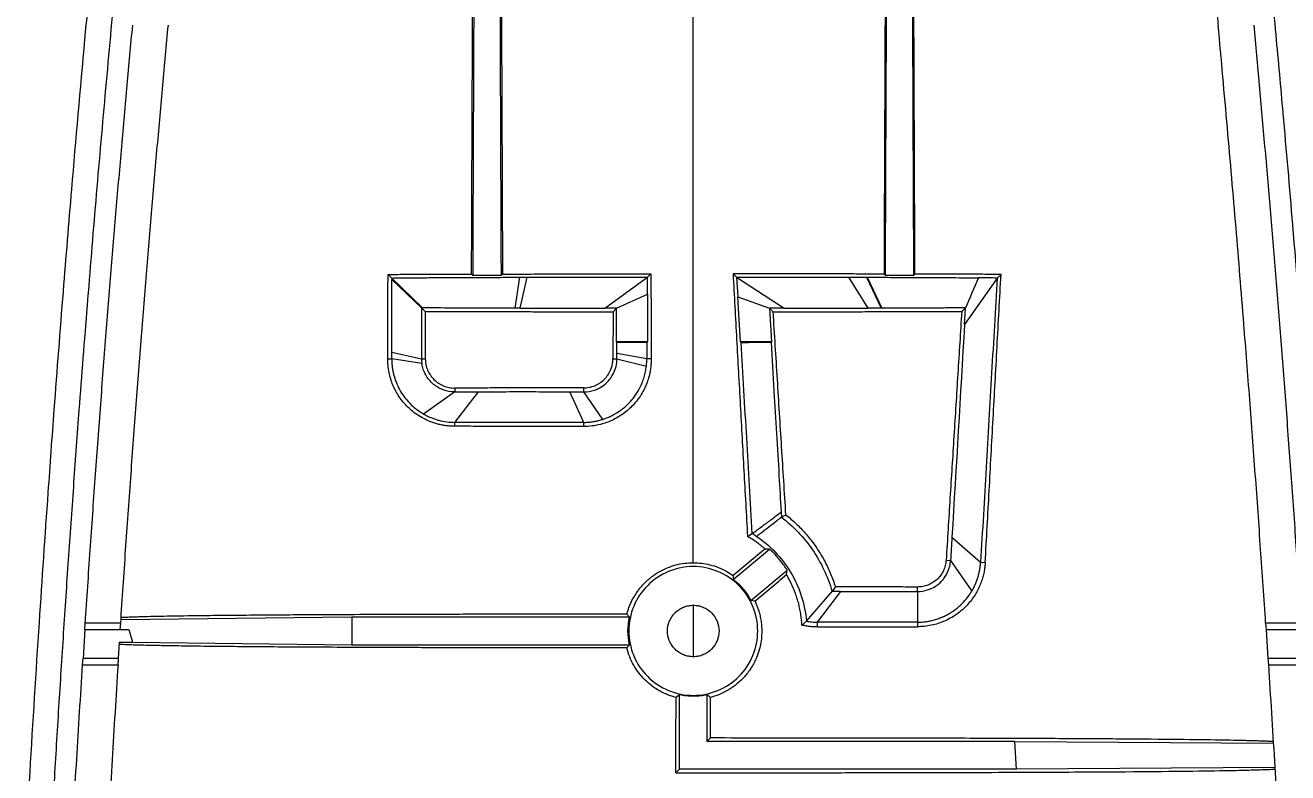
# Model space of a CAD drawing. Header units: inches. Extents: x 1631 to 3663, y 1126 to 1454.
# Drawn here: x 1883.84 to 1923.01, y 1351.6 to 1374.81 of the extents above; entities that cross this region are included whole.
import ezdxf

# ---------------------------------------------------------------- set-up
doc = ezdxf.new("R2010")
doc.units = ezdxf.units.IN
doc.header["$LTSCALE"] = 15
doc.styles.get("Standard").update_dxf_attribs({"font": 'txt', "bigfont": 'gbcbig.shx'})
doc.dimstyles.new('3', dxfattribs={"dimtxt": 3, "dimasz": 1, "dimexe": 0.18, "dimexo": 0.0625, "dimgap": 0.09, "dimtad": 0, "dimdsep": 46, "dimtxsty": 'Standard', "dimcen": 1, "dimclrd": 3, "dimclre": 3, "dimadec": 0, "dimazin": 2, "dimtfac": 1, "dimtofl": 0, "dimtmove": 0, "dimatfit": 3, "dimfxl": 1, "dimtolj": 1, "dimtzin": 0, "dimarcsym": 0})

# ---------------------------------------------------------------- blocks, each defined once
blk = doc.blocks.new('*D284')
at = {"color": 3, "lineweight": -2}
for p, q in [((1904.625, 1385.134), (1940.936, 1385.134)), ((1940.756, 1384.134), (1940.756, 1320.806)), ((1940.756, 1243.298), (1940.756, 1306.626)), ((1905.675, 1242.298), (1940.936, 1242.298))]:
    blk.add_line(p, q, dxfattribs=at)
at = {"color": 3}
for points in [[(1940.59, 1384.134), (1940.923, 1384.134), (1940.756, 1385.134)], [(1940.59, 1243.298), (1940.923, 1243.298), (1940.756, 1242.298)]]:
    blk.add_solid(points, dxfattribs=at)
at = {"layer": 'Defpoints', "color": 0}
for p in [(1904.563, 1385.134), (1940.756, 1385.134), (1905.613, 1242.298)]:
    blk.add_point(p, dxfattribs=at)
at = {"color": 0, "insert": (1940.756, 1313.716), "char_height": 3, "attachment_point": 5, "rotation": 90}
blk.add_mtext('\\A1;142.84', dxfattribs=at)

msp = doc.modelspace()

# ---------------------------------------------------------------- linework, layer by layer
at = {"color": 7, "linetype": 'Continuous', "lineweight": 15}
for p, q in [((1895.092, 1367.073), (1895.205, 1366.96)), ((1895.205, 1366.96), (1895.205, 1366.913)), ((1895.205, 1366.96), (1896.16, 1366.034)), ((1895.205, 1364.662), (1895.205, 1366.913)), ((1895.205, 1366.913), (1896.13, 1366.034)), ((1897.684, 1367.081), (1897.729, 1367.036)), ((1898.644, 1367.083), (1898.599, 1367.038)), ((1899.034, 1366.022), (1899.185, 1366.982)), ((1899.394, 1366.982), (1899.181, 1366.022)), ((1899.185, 1366.982), (1899.394, 1366.982)), ((1899.394, 1366.982), (1903.143, 1366.982)), ((1901.816, 1366.021), (1903.143, 1366.982)), ((1903.143, 1366.982), (1903.248, 1367.087)), ((1903.143, 1366.461), (1903.143, 1366.982)), ((1905.796, 1367.087), (1905.909, 1366.982)), ((1905.909, 1366.982), (1909.391, 1366.982)), ((1905.909, 1366.982), (1905.944, 1366.371)), ((1905.909, 1366.982), (1907.385, 1366.021)), ((1909.391, 1366.982), (1909.941, 1366.982)), ((1909.992, 1366.022), (1909.391, 1366.982)), ((1909.941, 1366.982), (1909.958, 1366.982)), ((1909.941, 1366.982), (1910.394, 1366.022)), ((1909.958, 1366.982), (1910.417, 1366.022)), ((1910.527, 1367.038), (1910.482, 1367.083)), ((1911.441, 1367.081), (1911.397, 1367.036)), ((1913.992, 1366.959), (1912.981, 1365.517)), ((1913.992, 1366.959), (1914.113, 1367.072)), ((1902.182, 1366.021), (1903.143, 1366.461)), ((1903.143, 1366.461), (1903.143, 1364.982)), ((1896.13, 1366.034), (1896.13, 1364.452)), ((1896.16, 1366.034), (1896.13, 1366.034)), ((1896.13, 1366.034), (1896.242, 1365.922)), ((1899.181, 1366.022), (1901.816, 1366.021)), ((1902.182, 1366.021), (1901.816, 1366.021)), ((1902.073, 1365.912), (1902.182, 1366.021)), ((1902.182, 1364.982), (1902.182, 1366.021)), ((1906.026, 1364.982), (1905.944, 1366.371)), ((1905.944, 1366.371), (1906.927, 1366.021)), ((1907.385, 1366.021), (1906.927, 1366.021)), ((1906.927, 1366.021), (1907.043, 1365.912)), ((1906.927, 1366.021), (1906.988, 1364.982)), ((1907.385, 1366.021), (1909.992, 1366.022)), ((1912.893, 1365.922), (1913.012, 1366.034)), ((1912.981, 1365.517), (1913.012, 1366.034)), ((1902.073, 1365.912), (1902.067, 1364.453)), ((1902.195, 1364.969), (1902.182, 1364.982)), ((1903.143, 1364.982), (1902.182, 1364.982)), ((1902.195, 1364.612), (1902.195, 1364.969)), ((1902.195, 1364.969), (1903.121, 1364.959)), ((1903.143, 1364.982), (1903.121, 1364.959)), ((1903.121, 1364.959), (1903.121, 1364.452)), ((1906.049, 1364.96), (1906.026, 1364.982)), ((1906.988, 1364.982), (1906.026, 1364.982)), ((1906.988, 1364.982), (1906.977, 1364.969)), ((1895.082, 1364.452), (1895.205, 1364.452)), ((1895.205, 1364.452), (1895.205, 1364.662)), ((1895.205, 1364.662), (1896.13, 1364.452)), ((1896.141, 1364.304), (1895.205, 1364.452)), ((1896.13, 1364.452), (1896.248, 1364.452)), ((1902.067, 1364.453), (1902.195, 1364.453)), ((1902.195, 1364.453), (1902.195, 1364.612)), ((1903.121, 1364.452), (1902.195, 1364.612)), ((1902.195, 1364.453), (1903.108, 1364.225)), ((1903.258, 1364.452), (1903.121, 1364.452)), ((1897.163, 1363.426), (1896.196, 1362.737)), ((1897.163, 1363.543), (1897.163, 1363.426)), ((1897.163, 1362.477), (1897.898, 1363.43)), ((1901.163, 1362.477), (1900.732, 1363.428)), ((1901.163, 1363.426), (1901.163, 1363.55)), ((1901.754, 1362.571), (1901.163, 1363.426)), ((1897.163, 1362.356), (1897.163, 1362.477)), ((1901.163, 1362.349), (1901.163, 1362.477)), ((1907.289, 1359.698), (1907.299, 1359.537)), ((1906.246, 1358.938), (1906.394, 1359.028)), ((1912.589, 1358.91), (1913.479, 1358.136)), ((1905.806, 1357.601), (1906.93, 1358.544)), ((1906.93, 1358.544), (1906.792, 1358.547)), ((1912.409, 1358.199), (1912.547, 1358.191)), ((1912.547, 1358.191), (1913.202, 1357.236)), ((1906.354, 1356.948), (1907.478, 1357.891)), ((1907.455, 1357.751), (1907.478, 1357.891)), ((1913.479, 1358.136), (1913.622, 1358.128)), ((1909.13, 1357.231), (1908.406, 1356.275)), ((1908.666, 1356.994), (1908.869, 1357.23)), ((1908.974, 1357.371), (1908.869, 1357.23)), ((1911.52, 1357.228), (1911.52, 1357.366)), ((1911.52, 1357.228), (1911.52, 1356.275)), ((1906.475, 1356.924), (1906.354, 1356.948)), ((1908.074, 1356.304), (1908.666, 1356.994)), ((1885.686, 1356.052), (1885.698, 1356.248)), ((1886.797, 1356.248), (1885.698, 1356.248)), ((1886.784, 1356.052), (1886.797, 1356.248)), ((1893.973, 1356.428), (1886.804, 1356.348)), ((1893.973, 1356.428), (1893.973, 1355.576)), ((1902.582, 1356.428), (1893.973, 1356.428)), ((1902.504, 1356.526), (1902.582, 1356.428)), ((1908.406, 1356.275), (1908.406, 1356.128)), ((1911.52, 1356.275), (1911.52, 1356.133)), ((1923.427, 1356.248), (1922.324, 1356.248)), ((1922.324, 1356.248), (1922.337, 1356.052)), ((1885.686, 1356.052), (1885.627, 1355.152)), ((1885.686, 1356.052), (1886.784, 1356.052)), ((1886.784, 1356.052), (1887.048, 1356.052)), ((1887.048, 1356.052), (1887.164, 1355.651)), ((1922.337, 1356.052), (1923.44, 1356.052)), ((1922.337, 1356.052), (1922.396, 1355.152)), ((1886.725, 1355.152), (1886.758, 1355.651)), ((1886.757, 1355.651), (1887.164, 1355.651)), ((1887.164, 1355.651), (1893.973, 1355.576)), ((1893.973, 1355.576), (1902.582, 1355.576)), ((1902.582, 1355.576), (1902.501, 1355.474)), ((1885.614, 1354.955), (1885.627, 1355.152)), ((1886.725, 1355.152), (1885.627, 1355.152)), ((1886.713, 1354.955), (1886.725, 1355.152)), ((1923.498, 1355.152), (1922.396, 1355.152)), ((1922.396, 1355.152), (1922.409, 1354.955)), ((1885.614, 1354.955), (1886.713, 1354.955)), ((1922.409, 1354.955), (1923.511, 1354.955)), ((1904.136, 1354.021), (1904.029, 1353.936)), ((1904.136, 1351.716), (1904.136, 1354.021)), ((1904.989, 1354.021), (1904.989, 1352.568)), ((1905.1, 1352.68), (1905.096, 1353.937)), ((1905.099, 1352.68), (1904.989, 1352.568)), ((1914.543, 1352.568), (1904.989, 1352.568)), ((1914.543, 1352.568), (1922.561, 1352.516)), ((1914.595, 1351.716), (1914.543, 1352.568)), ((1904.021, 1351.601), (1904.136, 1351.716)), ((1904.021, 1351.601), (1904.563, 1351.601)), ((1914.595, 1351.716), (1904.136, 1351.716)), ((1922.607, 1351.768), (1914.595, 1351.716))]:
    msp.add_line(p, q, dxfattribs=at)
for points, knots in [([(1897.684, 1367.081), (1897.687, 1367.793), (1897.692, 1369.214), (1897.7, 1371.337), (1897.709, 1373.445), (1897.718, 1375.537), (1897.726, 1377.614), (1897.735, 1379.675), (1897.741, 1381.043), (1897.744, 1381.724)], [0, 0, 0, 0, 0.145623, 0.290358, 0.434189, 0.577096, 0.719054, 0.860033, 1, 1, 1, 1]), ([(1897.729, 1367.036), (1897.732, 1367.844), (1897.738, 1369.463), (1897.748, 1371.897), (1897.758, 1374.341), (1897.768, 1376.795), (1897.778, 1379.26), (1897.786, 1380.906), (1897.789, 1381.731)], [0, 0, 0, 0, 0.164481, 0.329833, 0.496057, 0.663158, 0.831138, 1, 1, 1, 1]), ([(1898.537, 1381.834), (1898.541, 1381.002), (1898.548, 1379.342), (1898.559, 1376.857), (1898.569, 1374.385), (1898.579, 1371.925), (1898.589, 1369.478), (1898.595, 1367.849), (1898.599, 1367.038)], [0, 0, 0, 0, 0.169204, 0.337389, 0.504558, 0.670714, 0.83586, 1, 1, 1, 1]), ([(1898.583, 1381.839), (1898.586, 1381.039), (1898.593, 1379.431), (1898.603, 1377.006), (1898.614, 1374.557), (1898.624, 1372.085), (1898.634, 1369.592), (1898.64, 1367.921), (1898.644, 1367.083)], [0, 0, 0, 0, 0.163152, 0.327787, 0.493839, 0.661255, 0.829986, 1, 1, 1, 1]), ([(1910.543, 1381.84), (1910.539, 1381.01), (1910.532, 1379.356), (1910.521, 1376.879), (1910.511, 1374.414), (1910.501, 1371.96), (1910.491, 1369.518), (1910.485, 1367.893), (1910.482, 1367.083)], [0, 0, 0, 0, 0.1690671, 0.3371699, 0.5043115, 0.6704949, 0.8357234, 1, 1, 1, 1]), ([(1910.527, 1367.038), (1910.529, 1367.733), (1910.535, 1369.128), (1910.543, 1371.223), (1910.552, 1373.328), (1910.561, 1375.442), (1910.569, 1377.564), (1910.579, 1379.697), (1910.585, 1381.12), (1910.588, 1381.834)], [0, 0, 0, 0, 0.140627, 0.281994, 0.424104, 0.566957, 0.710556, 0.854903, 1, 1, 1, 1]), ([(1911.336, 1381.731), (1911.34, 1380.906), (1911.347, 1379.26), (1911.357, 1376.795), (1911.367, 1374.341), (1911.377, 1371.897), (1911.387, 1369.463), (1911.394, 1367.844), (1911.397, 1367.036)], [0, 0, 0, 0, 0.168866, 0.336849, 0.503951, 0.670175, 0.835524, 1, 1, 1, 1]), ([(1911.441, 1367.081), (1911.438, 1367.886), (1911.432, 1369.501), (1911.422, 1371.927), (1911.413, 1374.363), (1911.402, 1376.808), (1911.392, 1379.264), (1911.385, 1380.902), (1911.381, 1381.724)], [0, 0, 0, 0, 0.164601, 0.330024, 0.496272, 0.663349, 0.831258, 1, 1, 1, 1]), ([(1885.848, 1376.204), (1885.791, 1375.592), (1885.589, 1373.432), (1885.307, 1370.213), (1884.992, 1366.381), (1884.751, 1363.243), (1884.502, 1359.817), (1884.247, 1356.066), (1884.016, 1352.369), (1883.881, 1350.017), (1883.835, 1349.214)], [0, 0, 0, 0, 0.06844, 0.24156, 0.359109, 0.49509, 0.590429, 0.739647, 0.911167, 1, 1, 1, 1]), ([(1884.613, 1349.14), (1884.658, 1349.915), (1884.746, 1351.462), (1884.888, 1353.774), (1885.034, 1356.071), (1885.187, 1358.351), (1885.346, 1360.612), (1885.536, 1363.193), (1885.762, 1366.108), (1886.031, 1369.367), (1886.315, 1372.638), (1886.518, 1374.818), (1886.621, 1375.909)], [0, 0, 0, 0, 0.086533, 0.172616, 0.258187, 0.343185, 0.427546, 0.511205, 0.632252, 0.754358, 0.877097, 1, 1, 1, 1]), ([(1922.505, 1375.909), (1922.549, 1375.441), (1922.67, 1374.164), (1922.89, 1371.733), (1923.189, 1368.272), (1923.592, 1363.239), (1923.99, 1357.689), (1924.307, 1352.693), (1924.458, 1350.083), (1924.512, 1349.14)], [0, 0, 0, 0, 0.052752, 0.143955, 0.273621, 0.441767, 0.708678, 0.894772, 1, 1, 1, 1]), ([(1885.698, 1356.248), (1885.748, 1357.005), (1885.848, 1358.5), (1886.004, 1360.717), (1886.164, 1362.882), (1886.326, 1364.995), (1886.491, 1367.058), (1886.658, 1369.068), (1886.827, 1371.027), (1886.996, 1372.935), (1887.112, 1374.189), (1887.169, 1374.807)], [0, 0, 0, 0, 0.12182, 0.24096, 0.357421, 0.471205, 0.582312, 0.690744, 0.796501, 0.899586, 1, 1, 1, 1]), ([(1886.797, 1356.248), (1886.847, 1357.005), (1886.947, 1358.5), (1887.105, 1360.717), (1887.265, 1362.882), (1887.429, 1364.996), (1887.595, 1367.058), (1887.762, 1369.068), (1887.931, 1371.027), (1888.101, 1372.935), (1888.217, 1374.189), (1888.275, 1374.807)], [0, 0, 0, 0, 0.121821, 0.240962, 0.357424, 0.471209, 0.582316, 0.690747, 0.796504, 0.899588, 1, 1, 1, 1]), ([(1922.324, 1356.248), (1922.273, 1357.014), (1922.169, 1358.552), (1922.004, 1360.866), (1921.831, 1363.195), (1921.632, 1365.749), (1921.403, 1368.56), (1921.138, 1371.652), (1920.947, 1373.745), (1920.85, 1374.807)], [0, 0, 0, 0, 0.123358, 0.2478, 0.373149, 0.499214, 0.660409, 0.827646, 1, 1, 1, 1]), ([(1921.956, 1374.807), (1922.012, 1374.188), (1922.127, 1372.935), (1922.295, 1371.027), (1922.463, 1369.068), (1922.63, 1367.057), (1922.795, 1364.995), (1922.958, 1362.882), (1923.118, 1360.716), (1923.275, 1358.5), (1923.376, 1357.004), (1923.427, 1356.248)], [0, 0, 0, 0, 0.100416, 0.203503, 0.309262, 0.417694, 0.528801, 0.642584, 0.759044, 0.878183, 1, 1, 1, 1]), ([(1895.092, 1367.073), (1895.257, 1367.073), (1895.592, 1367.075), (1896.101, 1367.076), (1896.62, 1367.078), (1897.148, 1367.079), (1897.504, 1367.08), (1897.684, 1367.081)], [0, 0, 0, 0, 0.1932391, 0.3900747, 0.590304, 0.7936976, 1, 1, 1, 1]), ([(1895.205, 1366.96), (1895.278, 1366.961), (1895.424, 1366.962), (1895.651, 1366.965), (1895.88, 1366.967), (1896.115, 1366.969), (1896.353, 1366.971), (1896.596, 1366.973), (1896.842, 1366.975), (1897.176, 1366.977), (1897.601, 1366.979), (1898.121, 1366.98), (1898.65, 1366.981), (1899.006, 1366.982), (1899.185, 1366.982)], [0, 0, 0, 0, 0.063041, 0.125718, 0.188122, 0.250345, 0.312478, 0.374616, 0.436852, 0.499277, 0.623884, 0.748377, 0.873502, 1, 1, 1, 1]), ([(1898.599, 1367.038), (1898.452, 1367.037), (1898.161, 1367.037), (1897.872, 1367.036), (1897.729, 1367.036)], [0, 0, 0, 0, 0.506355, 1, 1, 1, 1]), ([(1898.644, 1367.083), (1898.858, 1367.083), (1899.288, 1367.084), (1899.938, 1367.085), (1900.594, 1367.086), (1901.254, 1367.086), (1901.918, 1367.087), (1902.583, 1367.087), (1903.027, 1367.087), (1903.248, 1367.087)], [0, 0, 0, 0, 0.139918, 0.281307, 0.423891, 0.567372, 0.711431, 0.85575, 1, 1, 1, 1]), ([(1910.482, 1367.083), (1910.274, 1367.083), (1909.855, 1367.084), (1909.217, 1367.085), (1908.563, 1367.085), (1907.894, 1367.086), (1907.209, 1367.087), (1906.508, 1367.087), (1906.035, 1367.087), (1905.796, 1367.087)], [0, 0, 0, 0, 0.133184, 0.269549, 0.409124, 0.551933, 0.698001, 0.84735, 1, 1, 1, 1]), ([(1905.796, 1367.087), (1905.834, 1366.41), (1905.908, 1365.054), (1906.021, 1363.017), (1906.133, 1360.979), (1906.208, 1359.618), (1906.246, 1358.938)], [0, 0, 0, 0, 0.249922, 0.499893, 0.749917, 1, 1, 1, 1]), ([(1909.958, 1366.982), (1910.045, 1366.982), (1910.217, 1366.982), (1910.475, 1366.981), (1910.732, 1366.981), (1910.988, 1366.98), (1911.242, 1366.98), (1911.496, 1366.979), (1911.81, 1366.977), (1912.181, 1366.975), (1912.604, 1366.972), (1913.016, 1366.969), (1913.279, 1366.967), (1913.411, 1366.965)], [0, 0, 0, 0, 0.071596, 0.14297, 0.214223, 0.285458, 0.356779, 0.428287, 0.500085, 0.625388, 0.750108, 0.874795, 1, 1, 1, 1]), ([(1911.397, 1367.036), (1911.253, 1367.036), (1910.963, 1367.037), (1910.673, 1367.037), (1910.527, 1367.038)], [0, 0, 0, 0, 0.497278, 1, 1, 1, 1]), ([(1914.113, 1367.072), (1913.944, 1367.073), (1913.604, 1367.074), (1913.084, 1367.076), (1912.549, 1367.078), (1912, 1367.079), (1911.629, 1367.08), (1911.441, 1367.081)], [0, 0, 0, 0, 0.1905335, 0.3857362, 0.5856745, 0.79041, 1, 1, 1, 1]), ([(1913.992, 1366.959), (1913.935, 1365.978), (1913.821, 1364.018), (1913.65, 1361.077), (1913.536, 1359.116), (1913.479, 1358.136)], [0, 0, 0, 0, 0.33344, 0.666773, 1, 1, 1, 1]), ([(1913.622, 1358.128), (1913.663, 1358.871), (1913.745, 1360.359), (1913.868, 1362.593), (1913.99, 1364.832), (1914.072, 1366.325), (1914.113, 1367.072)], [0, 0, 0, 0, 0.248791, 0.498386, 0.748787, 1, 1, 1, 1]), ([(1899.034, 1366.022), (1898.74, 1366.022), (1898.409, 1366.022), (1897.772, 1366.024), (1897.413, 1366.026), (1896.782, 1366.029), (1896.458, 1366.031), (1896.16, 1366.034)], [0, 0, 0, 0, 0.2965329, 0.3333207, 0.6495628, 0.6666809, 0.9999999, 0.9999999, 0.9999999, 0.9999999]), ([(1910.394, 1366.022), (1910.26, 1366.022), (1910.126, 1366.022), (1909.992, 1366.022), (1909.992, 1366.022)], [0.1565528, 0.1565528, 0.1565528, 0.1565528, 0.8435522, 0.8435626, 0.8435626, 0.8435626, 0.8435626]), ([(1913.012, 1366.034), (1912.846, 1366.033), (1912.52, 1366.03), (1912.008, 1366.027), (1911.502, 1366.025), (1910.966, 1366.023), (1910.61, 1366.022), (1910.417, 1366.022)], [0, 0, 0, 0, 0.205394, 0.395509, 0.602744, 0.785226, 1, 1, 1, 1]), ([(1896.242, 1365.922), (1896.417, 1365.922), (1896.77, 1365.921), (1897.308, 1365.919), (1897.859, 1365.918), (1898.423, 1365.917), (1899, 1365.916), (1899.589, 1365.915), (1900.192, 1365.914), (1900.807, 1365.913), (1901.436, 1365.913), (1901.859, 1365.912), (1902.073, 1365.912)], [0, 0, 0, 0, 0.090783, 0.183557, 0.278347, 0.375174, 0.474059, 0.575021, 0.67808, 0.783252, 0.890553, 1, 1, 1, 1]), ([(1907.043, 1365.912), (1907.281, 1365.912), (1907.752, 1365.913), (1908.45, 1365.913), (1909.133, 1365.914), (1909.799, 1365.915), (1910.449, 1365.916), (1911.083, 1365.918), (1911.701, 1365.919), (1912.303, 1365.921), (1912.698, 1365.922), (1912.893, 1365.922)], [0, 0, 0, 0, 0.1215068, 0.2403592, 0.3565786, 0.4701877, 0.581211, 0.6896748, 0.7956071, 0.899038, 1, 1, 1, 1]), ([(1907.437, 1359.609), (1907.393, 1360.312), (1907.305, 1361.715), (1907.174, 1363.816), (1907.087, 1365.214), (1907.043, 1365.912)], [0, 0, 0, 0, 0.333918, 0.667249, 1, 1, 1, 1]), ([(1912.893, 1365.922), (1912.853, 1365.277), (1912.772, 1363.988), (1912.65, 1362.055), (1912.529, 1360.126), (1912.449, 1358.841), (1912.409, 1358.199)], [0, 0, 0, 0, 0.251143, 0.501521, 0.751139, 1, 1, 1, 1]), ([(1906.049, 1364.96), (1906.123, 1364.961), (1906.272, 1364.963), (1906.501, 1364.965), (1906.736, 1364.967), (1906.896, 1364.969), (1906.977, 1364.969)], [0, 0, 0, 0, 0.250194, 0.5, 0.749806, 1, 1, 1, 1]), ([(1906.394, 1359.028), (1906.337, 1360.017), (1906.221, 1361.994), (1906.107, 1363.971), (1906.049, 1364.96)], [0, 0, 0, 0, 0.500009, 1, 1, 1, 1]), ([(1906.977, 1364.969), (1907.007, 1364.463), (1907.089, 1363.079), (1907.193, 1361.322), (1907.267, 1360.071), (1907.289, 1359.698)], [0.3652288, 0.3652288, 0.3652288, 0.3652288, 0.5482645, 0.8652288, 1, 1, 1, 1]), ([(1897.163, 1362.356), (1897.118, 1362.357), (1897.03, 1362.359), (1896.898, 1362.372), (1896.768, 1362.394), (1896.639, 1362.424), (1896.511, 1362.462), (1896.298, 1362.541), (1896.014, 1362.687), (1895.693, 1362.948), (1895.43, 1363.265), (1895.264, 1363.569), (1895.171, 1363.828), (1895.12, 1364.031), (1895.087, 1364.24), (1895.083, 1364.381), (1895.082, 1364.452)], [0, 0, 0, 0, 0.039711, 0.079317, 0.118977, 0.158854, 0.199105, 0.239883, 0.365799, 0.489372, 0.618393, 0.744256, 0.807546, 0.87123, 0.93605, 1, 1, 1, 1]), ([(1895.205, 1364.452), (1895.205, 1364.411), (1895.207, 1364.331), (1895.218, 1364.21), (1895.237, 1364.088), (1895.272, 1363.927), (1895.337, 1363.724), (1895.445, 1363.495), (1895.586, 1363.273), (1895.742, 1363.089), (1895.943, 1362.9), (1896.097, 1362.801), (1896.196, 1362.737)], [0, 0, 0, 0, 0.055576, 0.111682, 0.16842, 0.22589, 0.342619, 0.468147, 0.587823, 0.726546, 0.823696, 1, 1, 1, 1]), ([(1896.131, 1364.452), (1896.131, 1364.427), (1896.132, 1364.377), (1896.138, 1364.328), (1896.141, 1364.304)], [0, 0, 0, 0, 0.507476, 1, 1, 1, 1]), ([(1896.248, 1364.452), (1896.249, 1364.421), (1896.251, 1364.361), (1896.265, 1364.271), (1896.287, 1364.184), (1896.329, 1364.071), (1896.4, 1363.94), (1896.514, 1363.803), (1896.653, 1363.689), (1896.812, 1363.607), (1896.984, 1363.552), (1897.103, 1363.546), (1897.163, 1363.543)], [0, 0, 0, 0, 0.063506, 0.126503, 0.189615, 0.253464, 0.378984, 0.502889, 0.627791, 0.755054, 0.877609, 1, 1, 1, 1]), ([(1901.163, 1363.426), (1901.166, 1363.426), (1901.279, 1363.426), (1901.438, 1363.453), (1901.64, 1363.536), (1901.807, 1363.639), (1901.931, 1363.759), (1902.06, 1363.93), (1902.127, 1364.065), (1902.183, 1364.269), (1902.195, 1364.372), (1902.195, 1364.453), (1902.195, 1364.453), (1902.195, 1364.453), (1902.195, 1364.453)], [-0.000071, -0.000071, -0.000071, -0.000071, 0.005674, 0.213139, 0.298469, 0.418588, 0.583192, 0.619161, 0.816362, 0.854129, 0.999929, 0.999929, 0.999929, 1, 1, 1, 1]), ([(1901.163, 1363.55), (1901.192, 1363.55), (1901.25, 1363.552), (1901.336, 1363.565), (1901.421, 1363.586), (1901.532, 1363.625), (1901.663, 1363.693), (1901.8, 1363.806), (1901.914, 1363.94), (1901.99, 1364.078), (1902.036, 1364.21), (1902.063, 1364.331), (1902.066, 1364.412), (1902.068, 1364.453)], [0, 0, 0, 0, 0.0612612, 0.121968, 0.1827212, 0.2441222, 0.3670198, 0.4912192, 0.6150239, 0.7366724, 0.8248809, 0.9121308, 1, 1, 1, 1]), ([(1903.258, 1364.452), (1903.258, 1364.403), (1903.256, 1364.307), (1903.24, 1364.161), (1903.212, 1363.995), (1903.165, 1363.814), (1903.095, 1363.62), (1903.004, 1363.435), (1902.857, 1363.2), (1902.636, 1362.935), (1902.313, 1362.675), (1901.989, 1362.51), (1901.689, 1362.411), (1901.427, 1362.359), (1901.251, 1362.353), (1901.163, 1362.349)], [0, 0, 0, 0, 0.044445, 0.089299, 0.134771, 0.199091, 0.261621, 0.323634, 0.387343, 0.515097, 0.636026, 0.760658, 0.841063, 0.920391, 1, 1, 1, 1]), ([(1903.108, 1364.225), (1903.111, 1364.263), (1903.119, 1364.338), (1903.12, 1364.414), (1903.121, 1364.452)], [0, 0, 0, 0, 0.502484, 1, 1, 1, 1]), ([(1897.163, 1363.426), (1897.042, 1363.426), (1896.92, 1363.447), (1896.694, 1363.529), (1896.588, 1363.59), (1896.403, 1363.746), (1896.323, 1363.841), (1896.201, 1364.057), (1896.159, 1364.178), (1896.141, 1364.304)], [0, 0, 0, 0, 0.25, 0.25, 0.5, 0.5, 0.75, 0.75, 1, 1, 1, 1]), ([(1901.754, 1362.571), (1901.787, 1362.583), (1901.861, 1362.608), (1901.982, 1362.659), (1902.123, 1362.731), (1902.314, 1362.85), (1902.512, 1363.013), (1902.708, 1363.231), (1902.861, 1363.457), (1902.971, 1363.684), (1903.039, 1363.882), (1903.083, 1364.053), (1903.1, 1364.168), (1903.108, 1364.225)], [0, 0, 0, 0, 0.046646, 0.105862, 0.177633, 0.26194, 0.413399, 0.524395, 0.657396, 0.775565, 0.852524, 0.927258, 1, 1, 1, 1]), ([(1901.163, 1363.55), (1900.927, 1363.549), (1900.46, 1363.549), (1899.769, 1363.548), (1899.094, 1363.547), (1898.435, 1363.546), (1897.793, 1363.544), (1897.371, 1363.543), (1897.163, 1363.543)], [0, 0, 0, 0, 0.176394, 0.348847, 0.517396, 0.682077, 0.842931, 1, 1, 1, 1]), ([(1897.163, 1363.426), (1897.223, 1363.427), (1897.343, 1363.427), (1897.526, 1363.428), (1897.711, 1363.429), (1897.836, 1363.429), (1897.898, 1363.43)], [0, 0, 0, 0, 0.2476318, 0.4966969, 0.7474146, 1, 1, 1, 1]), ([(1897.898, 1363.43), (1898.093, 1363.43), (1898.41, 1363.431), (1899.041, 1363.432), (1899.493, 1363.432), (1900.045, 1363.431), (1900.36, 1363.43), (1900.656, 1363.429), (1900.732, 1363.428)], [0.0000001, 0.0000001, 0.0000001, 0.0000001, 0.2081674, 0.335581, 0.664419, 0.6821136, 0.9182008, 0.9999999, 0.9999999, 0.9999999, 0.9999999]), ([(1896.196, 1362.737), (1896.239, 1362.714), (1896.321, 1362.669), (1896.444, 1362.616), (1896.558, 1362.575), (1896.711, 1362.529), (1896.911, 1362.488), (1897.079, 1362.481), (1897.163, 1362.477)], [0, 0, 0, 0, 0.147289, 0.281107, 0.401444, 0.508295, 0.756709, 1, 1, 1, 1]), ([(1901.163, 1362.477), (1901.202, 1362.478), (1901.281, 1362.48), (1901.4, 1362.491), (1901.518, 1362.51), (1901.637, 1362.536), (1901.715, 1362.56), (1901.754, 1362.571)], [0, 0, 0, 0, 0.19399, 0.390954, 0.590923, 0.793929, 1, 1, 1, 1]), ([(1901.163, 1362.477), (1901.081, 1362.477), (1900.919, 1362.476), (1900.672, 1362.475), (1900.424, 1362.474), (1900.175, 1362.473), (1899.924, 1362.472), (1899.672, 1362.472), (1899.418, 1362.472), (1899.078, 1362.472), (1898.654, 1362.472), (1898.15, 1362.473), (1897.651, 1362.475), (1897.326, 1362.476), (1897.163, 1362.477)], [0, 0, 0, 0, 0.062757, 0.125264, 0.187608, 0.24988, 0.31217, 0.374567, 0.437161, 0.500041, 0.625527, 0.750203, 0.874787, 1, 1, 1, 1]), ([(1901.163, 1362.349), (1900.936, 1362.35), (1900.483, 1362.35), (1899.806, 1362.351), (1899.135, 1362.352), (1898.469, 1362.353), (1897.812, 1362.355), (1897.378, 1362.356), (1897.163, 1362.356)], [0, 0, 0, 0, 0.169504, 0.338425, 0.506324, 0.672799, 0.837475, 1, 1, 1, 1]), ([(1906.394, 1359.028), (1906.445, 1359.065), (1906.587, 1359.167), (1906.826, 1359.343), (1907.074, 1359.532), (1907.231, 1359.653), (1907.289, 1359.698)], [0, 0, 0, 0, 0.183036, 0.5, 0.816964, 1.000001, 1.000001, 1.000001, 1.000001]), ([(1907.299, 1359.537), (1907.25, 1359.497), (1907.117, 1359.39), (1906.905, 1359.222), (1906.699, 1359.064), (1906.576, 1358.972), (1906.531, 1358.939)], [0.0000148, 0.0000148, 0.0000148, 0.0000148, 0.1830497, 0.5000139, 0.8169782, 0.9999992, 0.9999992, 0.9999992, 0.9999992]), ([(1907.299, 1359.537), (1907.661, 1359.26), (1908.322, 1358.572), (1908.738, 1357.691), (1908.869, 1357.23)], [-0.0000013, -0.0000013, -0.0000013, -0.0000013, 0.1729131, 0.3458287, 0.3458287, 0.3458287, 0.3458287]), ([(1907.437, 1359.609), (1907.49, 1359.566), (1907.597, 1359.479), (1907.75, 1359.339), (1907.898, 1359.192), (1908.04, 1359.037), (1908.175, 1358.876), (1908.303, 1358.708), (1908.424, 1358.534), (1908.537, 1358.353), (1908.642, 1358.167), (1908.739, 1357.975), (1908.827, 1357.779), (1908.906, 1357.577), (1908.952, 1357.44), (1908.974, 1357.371)], [0, 0, 0, 0, 0.074626, 0.149623, 0.224994, 0.300743, 0.376874, 0.453388, 0.530289, 0.607581, 0.685266, 0.763348, 0.841828, 0.920712, 1, 1, 1, 1]), ([(1906.792, 1358.547), (1906.749, 1358.583), (1906.663, 1358.656), (1906.528, 1358.757), (1906.39, 1358.852), (1906.294, 1358.909), (1906.246, 1358.938)], [0, 0, 0, 0, 0.251893, 0.502516, 0.751882, 1, 1, 1, 1]), ([(1906.531, 1358.939), (1906.935, 1358.664), (1907.308, 1358.282), (1907.855, 1357.371), (1908.028, 1356.842), (1908.074, 1356.304)], [0, 0, 0, 0, 0.5, 0.5, 1, 1, 1, 1]), ([(1906.792, 1358.547), (1906.628, 1358.411), (1906.299, 1358.136), (1905.969, 1357.86), (1905.803, 1357.721)], [0, 0, 0, 0, 0.49557, 1, 1, 1, 1]), ([(1907.478, 1357.891), (1907.446, 1357.939), (1907.382, 1358.034), (1907.279, 1358.169), (1907.169, 1358.3), (1907.053, 1358.426), (1906.971, 1358.505), (1906.93, 1358.544)], [0, 0, 0, 0, 0.200486, 0.400243, 0.599757, 0.799514, 1, 1, 1, 1]), ([(1912.409, 1358.199), (1912.406, 1358.171), (1912.401, 1358.115), (1912.383, 1358.032), (1912.358, 1357.951), (1912.315, 1357.847), (1912.243, 1357.726), (1912.131, 1357.601), (1911.998, 1357.498), (1911.848, 1357.424), (1911.687, 1357.375), (1911.575, 1357.369), (1911.52, 1357.366)], [0, 0, 0, 0, 0.063424, 0.126448, 0.189638, 0.253554, 0.379239, 0.504948, 0.629667, 0.753773, 0.877281, 1, 1, 1, 1]), ([(1911.52, 1357.228), (1911.626, 1357.228), (1911.774, 1357.251), (1911.971, 1357.326), (1912.142, 1357.424), (1912.265, 1357.538), (1912.394, 1357.7), (1912.47, 1357.837), (1912.529, 1358.034), (1912.543, 1358.133), (1912.547, 1358.191)], [0, 0, 0, 0, 0.206774, 0.2882215, 0.4113841, 0.5904083, 0.6123077, 0.8114123, 0.8888843, 1, 1, 1, 1]), ([(1902.504, 1356.526), (1902.517, 1356.571), (1902.542, 1356.661), (1902.59, 1356.791), (1902.645, 1356.916), (1902.707, 1357.034), (1902.774, 1357.146), (1902.847, 1357.252), (1902.924, 1357.351), (1903.006, 1357.444), (1903.09, 1357.53), (1903.178, 1357.609), (1903.312, 1357.718), (1903.501, 1357.844), (1903.754, 1357.968), (1904.018, 1358.056), (1904.289, 1358.111), (1904.472, 1358.117), (1904.563, 1358.121)], [0, 0, 0, 0, 0.050872, 0.100766, 0.149685, 0.19763, 0.244604, 0.290611, 0.335653, 0.379732, 0.422853, 0.465018, 0.506231, 0.6073, 0.707161, 0.805864, 0.903459, 1, 1, 1, 1]), ([(1904.563, 1358.002), (1904.301, 1358.002), (1904.039, 1357.95), (1903.555, 1357.749), (1903.334, 1357.601), (1902.963, 1357.231), (1902.815, 1357.009), (1902.615, 1356.525), (1902.563, 1356.263), (1902.563, 1355.74), (1902.615, 1355.478), (1902.815, 1354.994), (1902.963, 1354.773), (1903.334, 1354.402), (1903.555, 1354.254), (1904.039, 1354.054), (1904.301, 1354.002), (1904.563, 1354.002)], [0, 0, 0, 0, 0.125, 0.125, 0.25, 0.25, 0.375, 0.375, 0.5, 0.5, 0.625, 0.625, 0.75, 0.75, 0.875, 0.875, 1, 1, 1, 1]), ([(1904.563, 1358.121), (1904.563, 1358.121), (1904.649, 1358.121), (1904.823, 1358.11), (1905.082, 1358.062), (1905.335, 1357.981), (1905.579, 1357.87), (1905.728, 1357.771), (1905.803, 1357.721)], [0, 0, 0, 0, 0.000011, 0.196013, 0.393917, 0.59382, 0.795816, 1, 1, 1, 1]), ([(1904.563, 1354.002), (1904.824, 1354.002), (1905.086, 1354.054), (1905.57, 1354.254), (1905.792, 1354.402), (1906.162, 1354.773), (1906.31, 1354.994), (1906.511, 1355.478), (1906.563, 1355.74), (1906.563, 1356.263), (1906.511, 1356.525), (1906.31, 1357.009), (1906.162, 1357.231), (1905.792, 1357.601), (1905.57, 1357.749), (1905.086, 1357.95), (1904.824, 1358.002), (1904.563, 1358.002)], [0, 0, 0, 0, 0.125, 0.125, 0.25, 0.25, 0.375, 0.375, 0.5, 0.5, 0.625, 0.625, 0.75, 0.75, 0.875, 0.875, 1, 1, 1, 1]), ([(1913.622, 1358.128), (1913.619, 1358.081), (1913.611, 1357.983), (1913.587, 1357.833), (1913.55, 1357.676), (1913.497, 1357.512), (1913.4, 1357.279), (1913.232, 1356.994), (1912.952, 1356.677), (1912.596, 1356.411), (1912.243, 1356.252), (1911.951, 1356.175), (1911.735, 1356.139), (1911.591, 1356.135), (1911.52, 1356.133)], [0, 0, 0, 0, 0.044293, 0.091823, 0.1426, 0.19663, 0.25392, 0.380817, 0.507926, 0.65324, 0.797672, 0.86673, 0.934161, 1, 1, 1, 1]), ([(1913.202, 1357.236), (1913.223, 1357.272), (1913.265, 1357.345), (1913.318, 1357.458), (1913.364, 1357.572), (1913.402, 1357.686), (1913.432, 1357.8), (1913.455, 1357.913), (1913.471, 1358.025), (1913.477, 1358.1), (1913.479, 1358.136)], [0, 0, 0, 0, 0.1361475, 0.2689071, 0.3983715, 0.5246399, 0.6478188, 0.7680223, 0.8853724, 1, 1, 1, 1]), ([(1906.475, 1356.924), (1906.64, 1357.063), (1906.967, 1357.339), (1907.294, 1357.615), (1907.455, 1357.751)], [0, 0, 0, 0, 0.504595, 1, 1, 1, 1]), ([(1907.934, 1356.18), (1907.93, 1356.242), (1907.922, 1356.363), (1907.897, 1356.542), (1907.865, 1356.715), (1907.825, 1356.882), (1907.778, 1357.044), (1907.724, 1357.198), (1907.664, 1357.346), (1907.599, 1357.488), (1907.531, 1357.623), (1907.48, 1357.709), (1907.455, 1357.751)], [0, 0, 0, 0, 0.1115123, 0.2204661, 0.3268613, 0.4306976, 0.5319753, 0.6306946, 0.7268559, 0.8204599, 0.9115076, 1, 1, 1, 1]), ([(1911.52, 1357.366), (1911.315, 1357.367), (1910.902, 1357.368), (1910.273, 1357.369), (1909.629, 1357.37), (1909.194, 1357.371), (1908.974, 1357.371)], [0, 0, 0, 0, 0.241477, 0.488602, 0.741426, 1, 1, 1, 1]), ([(1909.13, 1357.231), (1909.337, 1357.231), (1909.604, 1357.232), (1910.109, 1357.232), (1910.435, 1357.231), (1910.967, 1357.23), (1911.26, 1357.23), (1911.52, 1357.228)], [0, 0, 0, 0, 0.2602922, 0.3333236, 0.6301551, 0.666673, 0.9999998, 0.9999998, 0.9999998, 0.9999998]), ([(1911.52, 1356.275), (1911.566, 1356.276), (1911.659, 1356.278), (1911.799, 1356.294), (1911.939, 1356.32), (1912.08, 1356.357), (1912.219, 1356.404), (1912.356, 1356.463), (1912.538, 1356.558), (1912.743, 1356.699), (1912.944, 1356.887), (1913.093, 1357.064), (1913.169, 1357.183), (1913.202, 1357.236)], [0, 0, 0, 0, 0.067168, 0.135661, 0.205496, 0.276687, 0.349248, 0.423191, 0.498529, 0.657115, 0.793512, 0.907783, 1, 1, 1, 1]), ([(1904.563, 1355.202), (1904.537, 1355.202), (1904.487, 1355.204), (1904.413, 1355.215), (1904.339, 1355.232), (1904.24, 1355.266), (1904.12, 1355.328), (1903.993, 1355.432), (1903.889, 1355.559), (1903.793, 1355.746), (1903.743, 1356.002), (1903.802, 1356.311), (1903.951, 1356.537), (1904.12, 1356.675), (1904.262, 1356.748), (1904.412, 1356.794), (1904.512, 1356.799), (1904.563, 1356.802)], [0, 0, 0, 0, 0.030179, 0.060114, 0.090076, 0.120333, 0.185331, 0.250543, 0.315541, 0.380753, 0.500411, 0.62007, 0.749587, 0.814585, 0.879797, 0.939846, 1, 1, 1, 1]), ([(1904.563, 1356.802), (1904.589, 1356.801), (1904.641, 1356.8), (1904.718, 1356.788), (1904.793, 1356.769), (1904.893, 1356.734), (1905.011, 1356.671), (1905.172, 1356.538), (1905.321, 1356.316), (1905.384, 1356.002), (1905.321, 1355.688), (1905.172, 1355.466), (1905.011, 1355.332), (1904.87, 1355.258), (1904.719, 1355.21), (1904.615, 1355.205), (1904.563, 1355.202)], [0, 0, 0, 0, 0.03124, 0.062206, 0.093199, 0.124515, 0.188238, 0.252166, 0.374168, 0.500072, 0.625976, 0.747978, 0.811701, 0.875629, 0.937763, 1, 1, 1, 1]), ([(1906.475, 1356.924), (1906.494, 1356.883), (1906.533, 1356.798), (1906.583, 1356.661), (1906.627, 1356.511), (1906.661, 1356.348), (1906.684, 1356.172), (1906.695, 1355.895), (1906.659, 1355.571), (1906.566, 1355.269), (1906.456, 1355.016), (1906.314, 1354.773), (1906.103, 1354.517), (1905.867, 1354.306), (1905.616, 1354.141), (1905.36, 1354.015), (1905.183, 1353.962), (1905.097, 1353.936)], [0, 0, 0, 0, 0.036051, 0.074893, 0.116528, 0.160959, 0.20819, 0.258223, 0.383139, 0.467593, 0.51142, 0.603716, 0.691635, 0.775194, 0.854419, 0.929342, 1, 1, 1, 1]), ([(1902.504, 1356.526), (1902.238, 1356.526), (1901.712, 1356.525), (1900.933, 1356.525), (1900.173, 1356.524), (1899.433, 1356.523), (1898.713, 1356.522), (1898.012, 1356.52), (1897.33, 1356.519), (1896.668, 1356.517), (1896.026, 1356.515), (1895.152, 1356.513), (1894.076, 1356.509), (1892.527, 1356.501), (1891.168, 1356.492), (1890.02, 1356.482), (1889.135, 1356.472), (1888.285, 1356.46), (1887.684, 1356.446), (1887.35, 1356.437), (1887.152, 1356.431), (1886.968, 1356.424), (1886.863, 1356.42), (1886.81, 1356.417)], [0, 0, 0, 0, 0.044818, 0.088563, 0.131244, 0.172869, 0.213446, 0.252987, 0.291501, 0.329001, 0.365499, 0.401008, 0.478395, 0.550784, 0.671455, 0.721457, 0.768022, 0.84718, 0.907271, 0.929688, 0.952868, 0.976466, 1, 1, 1, 1]), ([(1907.934, 1356.18), (1907.955, 1356.199), (1908.003, 1356.24), (1908.049, 1356.282), (1908.074, 1356.304)], [0, 0, 0, 0, 0.462349, 1, 1, 1, 1]), ([(1908.074, 1356.304), (1908.13, 1356.296), (1908.239, 1356.279), (1908.351, 1356.276), (1908.406, 1356.275)], [0, 0, 0, 0, 0.507556, 1, 1, 1, 1]), ([(1911.52, 1356.275), (1911.437, 1356.275), (1911.271, 1356.274), (1911.018, 1356.273), (1910.763, 1356.273), (1910.504, 1356.272), (1910.242, 1356.272), (1909.89, 1356.272), (1909.449, 1356.272), (1908.923, 1356.273), (1908.578, 1356.274), (1908.406, 1356.275)], [0, 0, 0, 0, 0.081116, 0.162635, 0.244685, 0.32739, 0.410873, 0.495253, 0.663604, 0.831517, 1, 1, 1, 1]), ([(1908.406, 1356.128), (1908.366, 1356.128), (1908.286, 1356.129), (1908.168, 1356.14), (1908.05, 1356.156), (1907.972, 1356.172), (1907.933, 1356.18)], [0, 0, 0, 0, 0.250519, 0.500664, 0.750477, 1, 1, 1, 1]), ([(1908.406, 1356.128), (1908.623, 1356.128), (1909.053, 1356.128), (1909.69, 1356.129), (1910.313, 1356.13), (1910.922, 1356.131), (1911.322, 1356.132), (1911.52, 1356.133)], [0, 0, 0, 0, 0.208823, 0.413199, 0.613162, 0.80875, 1, 1, 1, 1]), ([(1902.501, 1355.474), (1902.232, 1355.474), (1901.692, 1355.474), (1900.88, 1355.475), (1900.069, 1355.476), (1899.261, 1355.477), (1898.461, 1355.479), (1897.672, 1355.48), (1896.897, 1355.482), (1896.138, 1355.484), (1894.797, 1355.488), (1892.976, 1355.496), (1891.136, 1355.508), (1889.883, 1355.519), (1889.105, 1355.528), (1888.456, 1355.538), (1887.962, 1355.547), (1887.575, 1355.556), (1887.262, 1355.565), (1886.985, 1355.573), (1886.834, 1355.58), (1886.758, 1355.583)], [0, 0, 0, 0, 0.045129, 0.090521, 0.135957, 0.181228, 0.226144, 0.270531, 0.314231, 0.357098, 0.399, 0.542373, 0.670134, 0.725916, 0.779038, 0.825828, 0.867221, 0.900145, 0.933079, 0.966324, 1, 1, 1, 1]), ([(1904.029, 1353.936), (1903.984, 1353.949), (1903.894, 1353.974), (1903.762, 1354.023), (1903.633, 1354.08), (1903.466, 1354.168), (1903.27, 1354.298), (1903.057, 1354.485), (1902.869, 1354.698), (1902.711, 1354.937), (1902.583, 1355.196), (1902.529, 1355.381), (1902.501, 1355.474)], [0, 0, 0, 0, 0.061323, 0.12263, 0.184164, 0.246173, 0.369074, 0.492953, 0.618074, 0.743961, 0.871687, 1, 1, 1, 1]), ([(1885.261, 1349.1), (1885.317, 1350.072), (1885.429, 1352.024), (1885.553, 1353.975), (1885.614, 1354.955)], [0, 0, 0, 0, 0.497662, 1, 1, 1, 1]), ([(1886.713, 1354.955), (1886.651, 1353.972), (1886.527, 1352.005), (1886.416, 1350.037), (1886.36, 1349.052)], [0, 0, 0, 0, 0.4996883, 1, 1, 1, 1]), ([(1922.409, 1354.955), (1922.472, 1353.96), (1922.597, 1351.988), (1922.71, 1350.015), (1922.766, 1349.038)], [0, 0, 0, 0, 0.5049033, 1, 1, 1, 1]), ([(1904.989, 1354.021), (1904.954, 1354.014), (1904.883, 1354), (1904.777, 1353.986), (1904.67, 1353.977), (1904.598, 1353.976), (1904.563, 1353.976)], [0, 0, 0, 0, 0.2503523, 0.5, 0.7496477, 1, 1, 1, 1]), ([(1922.56, 1352.569), (1922.526, 1352.57), (1922.458, 1352.573), (1922.347, 1352.578), (1922.231, 1352.582), (1922.109, 1352.586), (1921.98, 1352.59), (1921.845, 1352.594), (1921.634, 1352.599), (1921.331, 1352.606), (1920.676, 1352.619), (1919.559, 1352.633), (1917.905, 1352.648), (1915.985, 1352.659), (1913.825, 1352.668), (1911.797, 1352.673), (1909.978, 1352.676), (1908.431, 1352.678), (1906.795, 1352.679), (1905.674, 1352.68), (1905.099, 1352.68)], [0, 0, 0, 0, 0.014086, 0.027944, 0.041588, 0.055033, 0.068295, 0.081389, 0.094332, 0.126158, 0.157631, 0.241235, 0.33764, 0.437536, 0.549908, 0.675648, 0.750123, 0.828962, 0.912234, 1, 1, 1, 1]), ([(1904.563, 1351.601), (1904.863, 1351.601), (1905.455, 1351.601), (1906.329, 1351.601), (1907.176, 1351.602), (1908.418, 1351.603), (1910.018, 1351.604), (1912.437, 1351.609), (1914.614, 1351.616), (1916.526, 1351.625), (1917.979, 1351.634), (1919.479, 1351.646), (1920.619, 1351.661), (1921.251, 1351.672), (1921.578, 1351.679), (1921.879, 1351.687), (1922.152, 1351.695), (1922.399, 1351.703), (1922.538, 1351.709), (1922.609, 1351.713)], [0, 0, 0, 0, 0.044426, 0.087549, 0.129374, 0.169908, 0.271373, 0.366571, 0.530015, 0.597551, 0.65996, 0.757749, 0.842106, 0.867354, 0.892833, 0.918696, 0.945088, 0.972147, 1, 1, 1, 1])]:
    msp.add_open_spline(points, degree=3, knots=knots, dxfattribs=at)
for points in [[(1904.563, 1358.121), (1904.563, 1364.432), (1904.563, 1371.039), (1904.563, 1378.113)], [(1920.803, 1375.316), (1920.819, 1375.146), (1920.835, 1374.977), (1920.85, 1374.807)], [(1895.082, 1364.452), (1895.084, 1365.322), (1895.088, 1366.195), (1895.092, 1367.073)], [(1903.248, 1367.087), (1903.252, 1366.203), (1903.255, 1365.324), (1903.258, 1364.452)], [(1913.411, 1366.965), (1913.278, 1366.655), (1913.145, 1366.345), (1913.012, 1366.034)], [(1913.992, 1366.959), (1913.805, 1366.961), (1913.611, 1366.963), (1913.411, 1366.965)], [(1899.181, 1366.022), (1899.132, 1366.022), (1899.083, 1366.022), (1899.034, 1366.022)], [(1910.417, 1366.022), (1910.409, 1366.022), (1910.401, 1366.022), (1910.394, 1366.022)], [(1896.242, 1365.922), (1896.244, 1365.431), (1896.246, 1364.941), (1896.248, 1364.452)], [(1912.981, 1365.517), (1912.85, 1363.315), (1912.72, 1361.113), (1912.589, 1358.91)], [(1900.732, 1363.428), (1900.877, 1363.428), (1901.021, 1363.427), (1901.163, 1363.426)], [(1907.299, 1359.537), (1907.344, 1359.562), (1907.39, 1359.586), (1907.437, 1359.609)], [(1906.394, 1359.028), (1906.44, 1359), (1906.486, 1358.97), (1906.531, 1358.939)], [(1912.589, 1358.91), (1912.575, 1358.671), (1912.561, 1358.431), (1912.547, 1358.191)], [(1905.803, 1357.721), (1905.805, 1357.681), (1905.806, 1357.641), (1905.806, 1357.601)], [(1905.806, 1357.601), (1906.032, 1357.426), (1906.22, 1357.202), (1906.354, 1356.948)], [(1909.13, 1357.231), (1909.043, 1357.231), (1908.956, 1357.23), (1908.869, 1357.23)], [(1904.563, 1356.802), (1904.563, 1356.266), (1904.563, 1355.733), (1904.563, 1355.202)], [(1902.582, 1355.576), (1902.522, 1355.855), (1902.522, 1356.148), (1902.582, 1356.428)], [(1904.021, 1351.601), (1904.024, 1352.376), (1904.027, 1353.154), (1904.029, 1353.936)], [(1904.563, 1353.976), (1904.42, 1353.976), (1904.276, 1353.991), (1904.136, 1354.021)], [(1905.097, 1353.936), (1905.06, 1353.964), (1905.024, 1353.992), (1904.989, 1354.021)]]:
    msp.add_open_spline(points, degree=3, dxfattribs=at)

# ---------------------------------------------------------------- dimensions: what is measured, and where the dimension line sits
dim = msp.add_linear_dim(base=(1940.756, 1385.134), p1=(1905.613, 1242.298), p2=(1904.563, 1385.134), angle=90, dimstyle='3')
dim.commit()
dim.dimension.update_dxf_attribs({"geometry": '*D284', "text_midpoint": (1940.756, 1313.716)})

doc.saveas('drawing.dxf')
